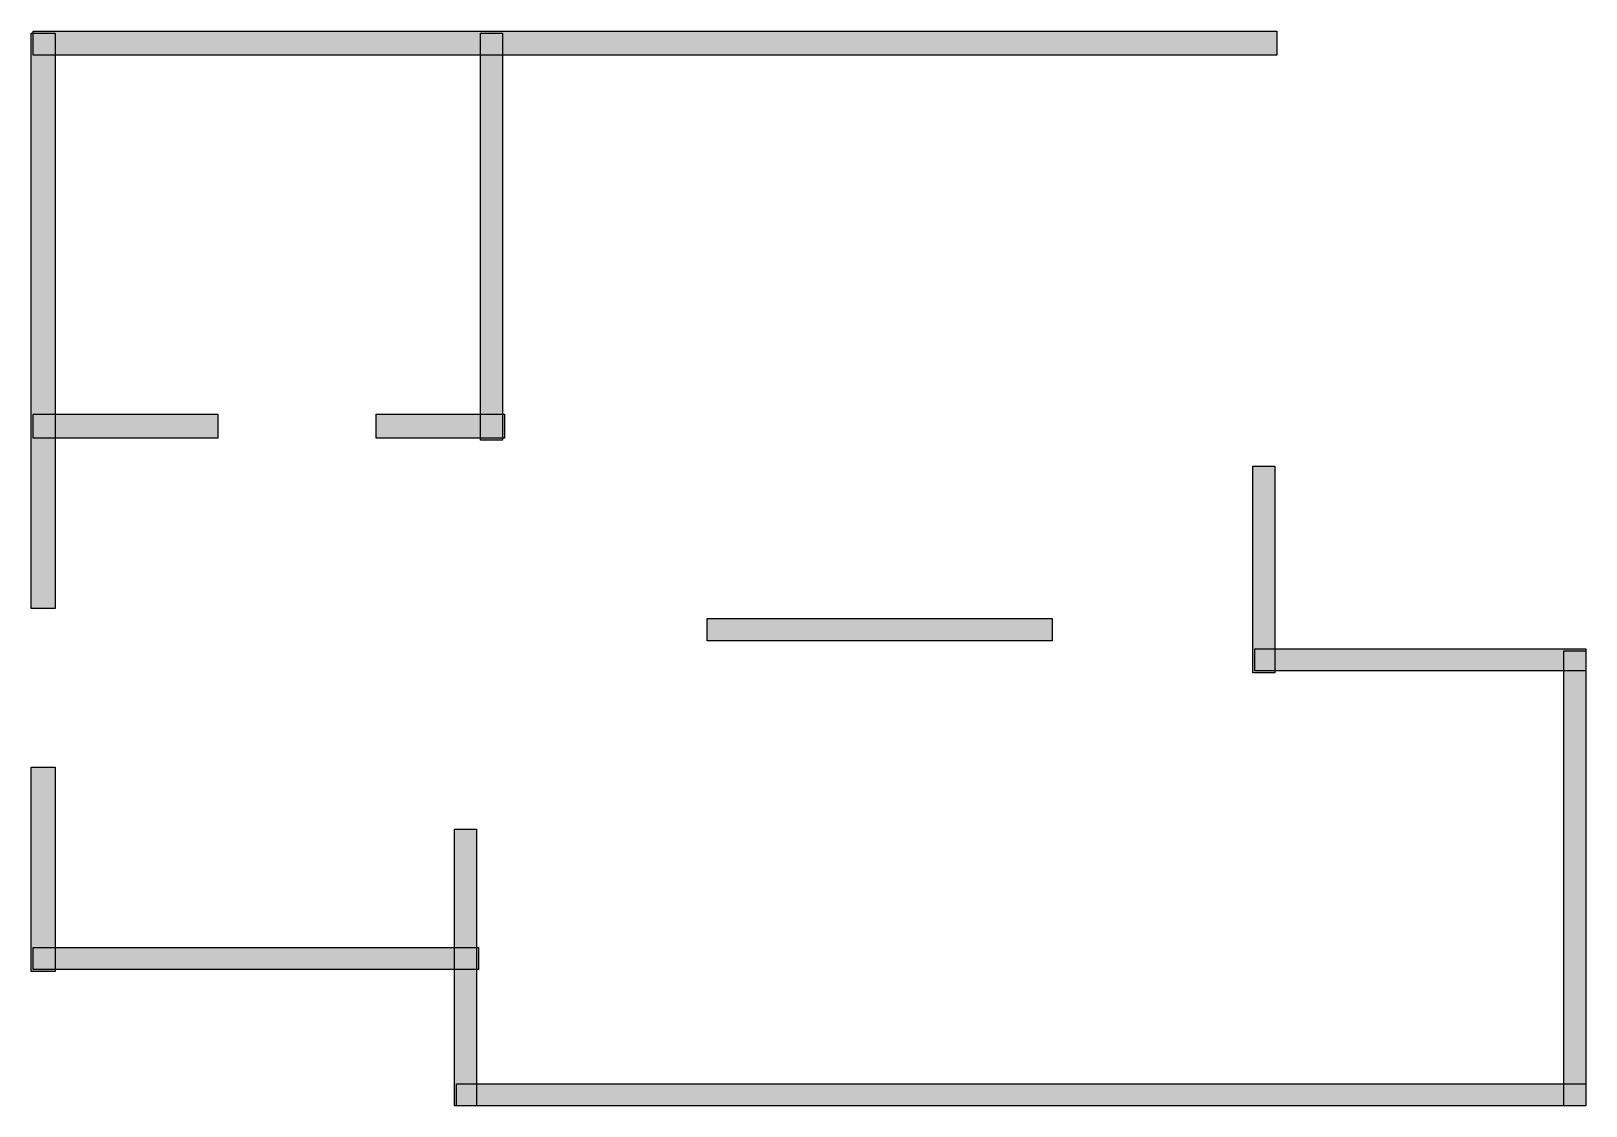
# Model space of a CAD drawing. Header units: millimetres. Extents: x 18 to 6838, y 0 to 4717.
import ezdxf

# ---------------------------------------------------------------- set-up
doc = ezdxf.new("R2010")
doc.units = ezdxf.units.MM
doc.layers.add('WALL', color=7, linetype='Continuous')

msp = doc.modelspace()

# ---------------------------------------------------------------- hatches: boundary and pattern name
at = {"layer": 'WALL'}
h = msp.add_hatch(color=256, dxfattribs=at)
h.dxf.hatch_style = 1
h.paths.add_polyline_path([(17.6, 4708), (123.2, 4708), (123.2, 2182.4), (17.6, 2182.4)])
h = msp.add_hatch(color=256, dxfattribs=at)
h.dxf.hatch_style = 1
h.paths.add_polyline_path([(26.4, 4716.8), (5482.4, 4716.8), (5482.4, 4611.2), (26.4, 4611.2)])
h = msp.add_hatch(color=256, dxfattribs=at)
h.dxf.hatch_style = 1
h.paths.add_polyline_path([(1988.8, 4708), (2085.6, 4708), (2085.6, 2921.6), (1988.8, 2921.6)])
h = msp.add_hatch(color=256, dxfattribs=at)
h.dxf.hatch_style = 1
h.paths.add_polyline_path([(26.4, 3036), (836, 3036), (836, 2930.4), (26.4, 2930.4)])
h = msp.add_hatch(color=256, dxfattribs=at)
h.dxf.hatch_style = 1
h.paths.add_polyline_path([(1531.2, 3036), (2094.4, 3036), (2094.4, 2930.4), (1531.2, 2930.4)])
h = msp.add_hatch(color=256, dxfattribs=at)
h.dxf.hatch_style = 1
h.paths.add_polyline_path([(5376.8, 2807.2), (5473.6, 2807.2), (5473.6, 1900.8), (5376.8, 1900.8)])
h = msp.add_hatch(color=256, dxfattribs=at)
h.dxf.hatch_style = 1
h.paths.add_polyline_path([(2983.2, 2138.4), (4496.8, 2138.4), (4496.8, 2041.6), (2983.2, 2041.6)])
h = msp.add_hatch(color=256, dxfattribs=at)
h.dxf.hatch_style = 1
h.paths.add_polyline_path([(5385.6, 2006.4), (6837.6, 2006.4), (6837.6, 1909.6), (5385.6, 1909.6)])
h = msp.add_hatch(color=256, dxfattribs=at)
h.dxf.hatch_style = 1
h.paths.add_polyline_path([(6740.8, 1997.6), (6837.6, 1997.6), (6837.6, 0), (6740.8, 0)])
h = msp.add_hatch(color=256, dxfattribs=at)
h.dxf.hatch_style = 1
h.paths.add_polyline_path([(17.6, 1487.2), (123.2, 1487.2), (123.2, 589.6), (17.6, 589.6)])
h = msp.add_hatch(color=256, dxfattribs=at)
h.dxf.hatch_style = 1
h.paths.add_polyline_path([(1874.4, 1214.4), (1971.2, 1214.4), (1971.2, 0), (1874.4, 0)])
h = msp.add_hatch(color=256, dxfattribs=at)
h.dxf.hatch_style = 1
h.paths.add_polyline_path([(26.4, 695.2), (1980, 695.2), (1980, 598.4), (26.4, 598.4)])
h = msp.add_hatch(color=256, dxfattribs=at)
h.dxf.hatch_style = 1
h.paths.add_polyline_path([(1883.2, 96.8), (6837.6, 96.8), (6837.6, 0), (1883.2, 0)])

# ---------------------------------------------------------------- linework, layer by layer
for points in [[(17.6, 4708), (123.2, 4708), (123.2, 2182.4), (17.6, 2182.4)], [(26.4, 4716.8), (5482.4, 4716.8), (5482.4, 4611.2), (26.4, 4611.2)], [(1988.8, 4708), (2085.6, 4708), (2085.6, 2921.6), (1988.8, 2921.6)], [(26.4, 3036), (836, 3036), (836, 2930.4), (26.4, 2930.4)], [(1531.2, 3036), (2094.4, 3036), (2094.4, 2930.4), (1531.2, 2930.4)], [(5376.8, 2807.2), (5473.6, 2807.2), (5473.6, 1900.8), (5376.8, 1900.8)], [(2983.2, 2138.4), (4496.8, 2138.4), (4496.8, 2041.6), (2983.2, 2041.6)], [(5385.6, 2006.4), (6837.6, 2006.4), (6837.6, 1909.6), (5385.6, 1909.6)], [(6740.8, 1997.6), (6837.6, 1997.6), (6837.6, 0), (6740.8, 0)], [(17.6, 1487.2), (123.2, 1487.2), (123.2, 589.6), (17.6, 589.6)], [(1874.4, 1214.4), (1971.2, 1214.4), (1971.2, 0), (1874.4, 0)], [(26.4, 695.2), (1980, 695.2), (1980, 598.4), (26.4, 598.4)], [(1883.2, 96.8), (6837.6, 96.8), (6837.6, 0), (1883.2, 0)]]:
    msp.add_lwpolyline(points, close=True, dxfattribs=at)

doc.saveas('drawing.dxf')
